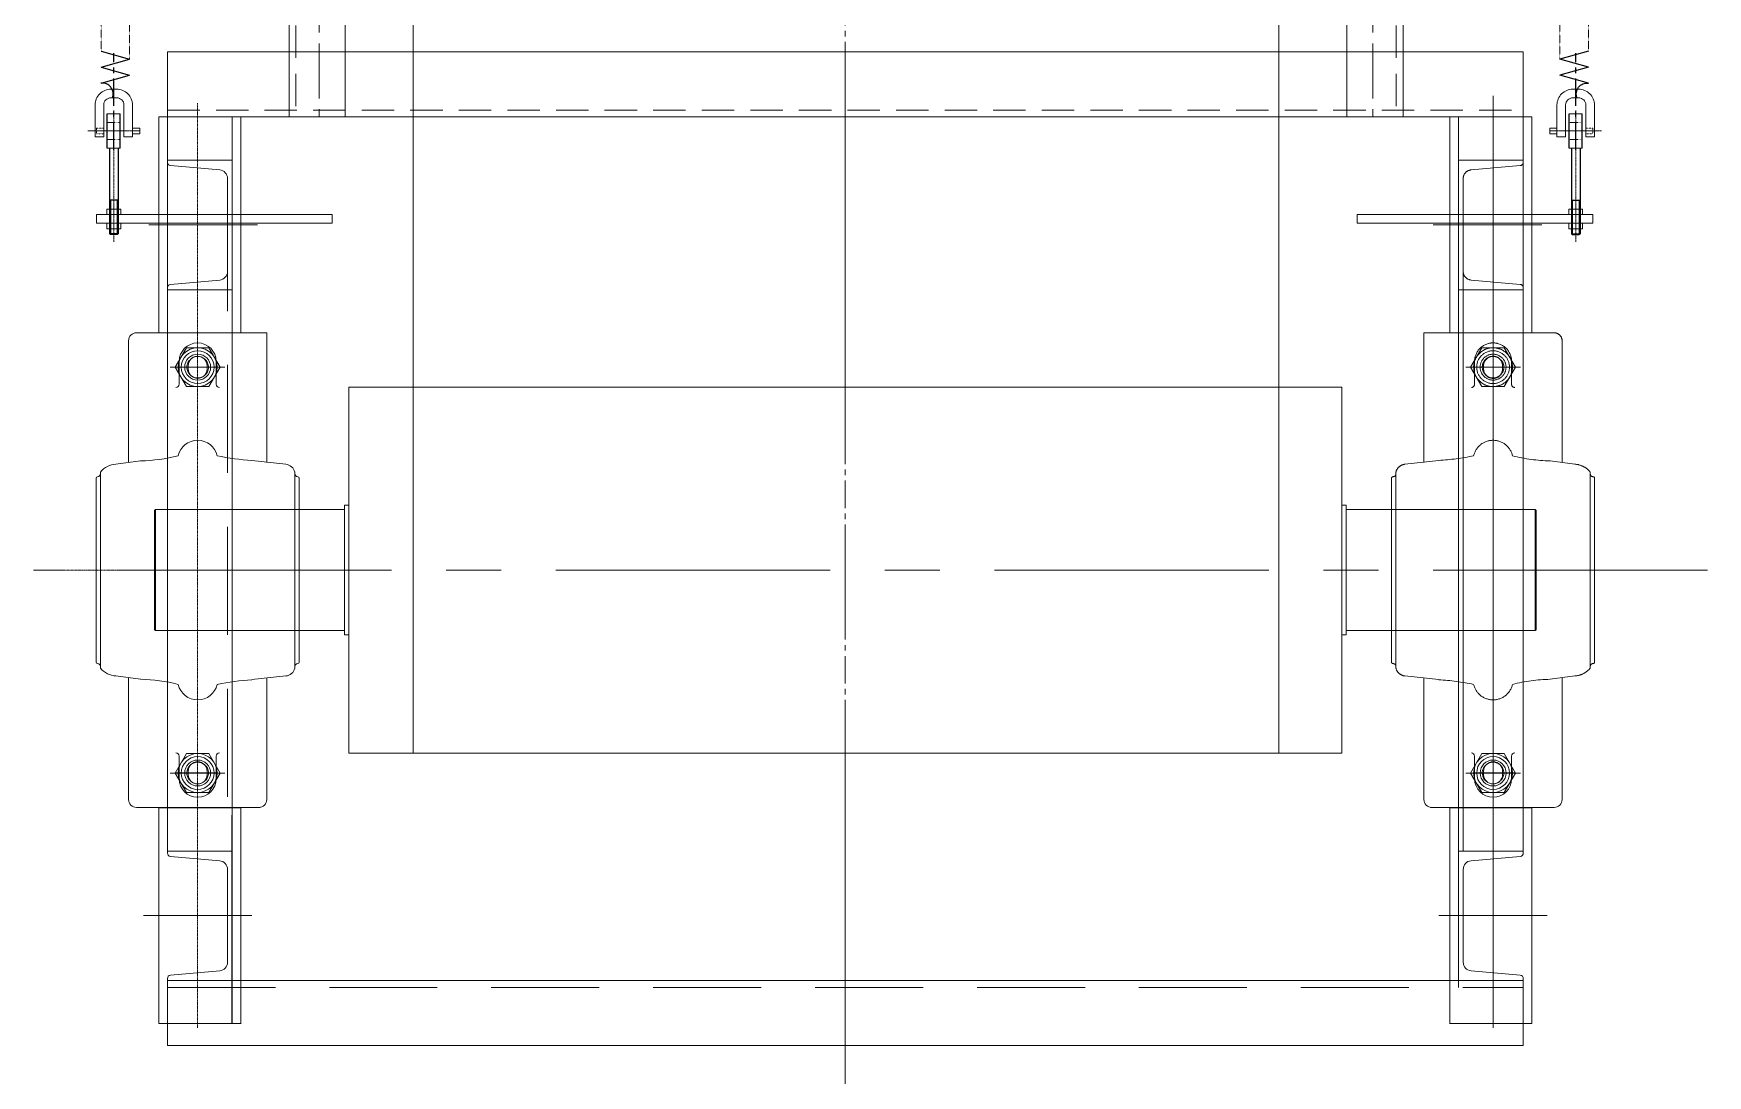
# Model space of a CAD drawing. Header units: millimetres. Extents: x -243837 to -5443, y 40 to 285140.
# Drawn here: x -193111 to -190203, y 11951 to 13761 of the extents above; entities that cross this region are included whole.
import ezdxf

# ---------------------------------------------------------------- set-up
doc = ezdxf.new("R2010")
doc.units = ezdxf.units.MM
for name, pattern in [('CENTER', [50.8, 31.75, -6.35, 6.35, -6.35]), ('CENTER2', [1.125, 0.75, -0.125, 0.125, -0.125]), ('HIDDEN', [0.375, 0.25, -0.125]), ('PHANTOM', [63.5, 31.75, -6.35, 6.35, -6.35, 6.35, -6.35])]:
    doc.linetypes.add(name, pattern=pattern)
for name, color, linetype, lineweight in [('2', 3, 'Continuous', 20), ('CEN', 1, 'CENTER', 9), ('HID', 2, 'HIDDEN', 5), ('HIDDEN', 2, 'HIDDEN', 0), ('PHANTAM', 21, 'PHANTOM', 0), ('R-CENTER', 1, 'CENTER2', 5), ('R-HIDDEN', 3, 'HIDDEN', 9), ('R-OBJECT', 2, 'Continuous', 20), ('TEXT', 255, 'Continuous', 18)]:
    doc.layers.add(name, color=color, linetype=linetype, lineweight=lineweight)
doc.layers.add('DWG', color=7, linetype='Continuous')

# ---------------------------------------------------------------- blocks, each defined once
blk = doc.blocks.new('A$C67757B90')
at = {"color": 4}
for p, q in [((9, 142.7), (10, 143.7)), ((18, 143.7), (19, 142.7)), ((21.5, 43.7), (6.5, 43.7)), ((6.5, 3.7), (21.5, 3.7))]:
    blk.add_line(p, q, dxfattribs=at)
at = {"color": 1, "linetype": 'CENTER2', "ltscale": 0.3}
for p, q in [((14, 152), (14, 0)), ((27.9, 23.7), (0, 23.7))]:
    blk.add_line(p, q, dxfattribs=at)
at = {"layer": 'DWG', "color": 4}
for p, q in [((9, 43.7), (9, 142.7)), ((9, 142.7), (19, 142.7)), ((10, 143.7), (18, 143.7)), ((10, 103.7), (10, 143.7)), ((18, 103.7), (18, 143.7)), ((19, 43.7), (19, 142.7)), ((9, 103.7), (19, 103.7)), ((6.5, 43.7), (6.5, 3.7)), ((21.5, 43.7), (21.5, 3.7))]:
    blk.add_line(p, q, dxfattribs=at)
at = {"layer": 'HID', "color": 3, "linetype": 'HIDDEN'}
for p, q in [((21.5, 33.7), (6.5, 33.7)), ((21.5, 13.7), (6.5, 13.7))]:
    blk.add_line(p, q, dxfattribs=at)
blk = doc.blocks.new('A$C14860B7B')
at = {"color": 1, "linetype": 'CENTER2', "ltscale": 10}
blk.add_line((12.5, 8), (0, 8), dxfattribs=at)
at = {"color": 4}
for p, q in [((3.1, 16), (9.5, 16)), ((3.1, 16), (3.1, 0)), ((3.1, 0), (9.5, 0)), ((9.5, 16), (9.5, 0))]:
    blk.add_line(p, q, dxfattribs=at)
at = {"color": 8}
blk.add_line((3.1, 8), (9.5, 8), dxfattribs=at)
blk = doc.blocks.new('A$C6AD106CC')
at = {"layer": 'DWG', "color": 4}
for p, q in [((17.1, 0), (26.3, 33.1)), ((35.6, 0), (26.3, 33.1)), ((35.6, 0), (44.9, 33.1)), ((54.1, 0), (44.9, 33.1)), ((101.8, 0), (111.1, 33.1)), ((120.3, 0), (111.1, 33.1)), ((120.3, 0), (129.6, 33.1)), ((138.9, 0), (129.6, 33.1))]:
    blk.add_line(p, q, dxfattribs=at)
for centre, start, end in [((4.6, 1.5), 352.8962, 111.8038), ((151.3, 1.5), 68.1962, 187.1038)]:
    blk.add_arc(centre, 12.5, start, end, dxfattribs=at)
at = {"layer": 'HID', "color": 4, "linetype": 'HIDDEN'}
for p, q in [((44.9, 33.1), (111.1, 33.1)), ((54.1, 0), (101.8, 0))]:
    blk.add_line(p, q, dxfattribs=at)
blk = doc.blocks.new('A$C02E9442B')
at = {"color": 4}
for p, q in [((60.2, 33.3), (60.2, 26.7)), ((70.2, 33.3), (70.2, 26.7))]:
    blk.add_line(p, q, dxfattribs=at)
for points in [[(18.6, 51.7), (18.6, 60), (25.2, 60), (25.2, 51.7)], [(15.2, 46.7), (15.2, 41.7), (46.9, 41.7)], [(46.9, 18.3), (15.2, 18.3), (15.2, 8.3), (46.9, 8.3)]]:
    blk.add_lwpolyline(points, dxfattribs=at)
for points in [[(70.2, 33.3, 0.414214), (51.9, 51.7), (15.2, 51.7), (15.2, 46.7)], [(46.9, 41.7), (51.9, 41.7, -0.414214), (60.2, 33.3, -0.26742)], [(60.2, 26.7, -0.415216), (51.9, 18.3), (46.9, 18.3)], [(46.9, 8.3), (51.9, 8.3, 0.414669), (70.2, 26.7, 0.348771)]]:
    blk.add_lwpolyline(points, format="xyb", dxfattribs=at)
at = {"layer": 'CEN', "ltscale": 0.05}
blk.add_line((21.9, 60), (21.9, 0), dxfattribs=at)
at = {"layer": 'DWG', "color": 1, "linetype": 'CENTER'}
blk.add_line((0, 30), (111.8, 30), dxfattribs=at)
at = {"layer": 'HIDDEN', "color": 4, "ltscale": 0.1}
blk.add_lwpolyline([(25.2, 18.3), (25.2, 10), (18.6, 10), (18.6, 18.3)], dxfattribs=at)
blk = doc.blocks.new('26.349')
at = {"color": 4}
for p, q in [((6147.4, 6325.3, -135.1), (5874.4, 6325.3, -135.1)), ((5874.4, 6325.3, -135.1), (5874.4, 6315.3, -135.1)), ((6147.4, 6315.3, -135.1), (6147.4, 6325.3, -135.1)), ((7334.2, 6325.3, -135.1), (7607.2, 6325.3, -135.1)), ((7334.2, 6315.3, -135.1), (7334.2, 6325.3, -135.1)), ((7607.2, 6325.3, -135.1), (7607.2, 6315.3, -135.1)), ((6147.4, 6315.3, -135.1), (5874.4, 6315.3, -135.1)), ((7334.2, 6315.3, -135.1), (7607.2, 6315.3, -135.1))]:
    blk.add_line(p, q, dxfattribs=at)
at = {"layer": '2'}
for centre, radius in [((5991.5, 6148.6, -112.4), 22.5), ((5991.5, 6148.6, -112.4), 19), ((5991.5, 6148.6, -112.4), 15), ((5991.5, 5678.6, -112.4), 22.5), ((5991.5, 5678.6, -112.4), 19), ((5991.5, 5678.6, -112.4), 15)]:
    blk.add_circle(centre, radius, dxfattribs=at)
for centre, radius, start, end in [((5920.6, 6179.2, -112.4), 9.16, 90, 180), ((5991.5, 6155.3, -112.4), 21.4, 0, 180), ((5991.5, 6148.6, -112.4), 12.5, 139.5552, 125.1634), ((5991.5, 6150.2, -112.4), 11, 0, 180), ((5991.5, 6146.6, -112.4), 11, 180, 0), ((5966.4, 6128.8, -112.4), 3.66, 270, 0), ((6016.6, 6128.8, -112.4), 3.66, 180, 270), ((5991.5, 6040.8, -112.4), 23.1, 13.0339, 166.9661), ((5897.9, 6011.8, -112.4), 24.4, 92.4838, 141.0698), ((5921.2, 6235.7, -112.4), 195.7, 271.2614, 284.1538), ((6070.3, 6310.5, -112.4), 270.4, 257.9786, 266.6315), ((6092.3, 6024.1, -112.4), 12.1, 14.2109, 83.808), ((5875.6, 6020.1, -112.4), 1.63, 90, 180), ((5875.7, 6025, -112.4), 3.27, 270, 0), ((6107.3, 6025, -112.4), 3.27, 180, 270), ((6107.4, 6020.1, -112.4), 1.63, 0, 90), ((5875.6, 5807, -112.4), 1.63, 180, 270), ((5875.7, 5802.1, -112.4), 3.27, 0, 90), ((5897.9, 5815.4, -112.4), 24.4, 218.9302, 267.5162), ((6092.3, 5803, -112.4), 12.1, 276.192, 345.7891), ((6107.3, 5802.1, -112.4), 3.27, 90, 180), ((6107.4, 5807, -112.4), 1.63, 270, 0), ((5921.2, 5591.5, -112.4), 195.7, 75.8462, 88.7386), ((5991.5, 5786.4, -112.4), 23.1, 193.0339, 346.9661), ((6070.3, 5516.7, -112.4), 270.4, 93.3685, 102.0214), ((5966.4, 5698.3, -112.4), 3.66, 0, 90), ((6016.6, 5698.3, -112.4), 3.66, 90, 180), ((5991.5, 5678.6, -112.4), 12.5, 234.8366, 220.4448), ((5991.5, 5680.6, -112.4), 11, 0, 180), ((5991.5, 5671.9, -112.4), 21.4, 180, 0), ((5991.5, 5676.9, -112.4), 11, 180, 0), ((5920.6, 5647.9, -112.4), 9.16, 180, 270), ((6062.3, 5647.9, -112.4), 9.16, 270, 0)]:
    blk.add_arc(centre, radius, start, end, dxfattribs=at)
at = {"layer": 'CEN', "color": 1}
blk.add_line((6741.2, 10538.4, 47.4), (6741.2, 3813.4, 47.4), dxfattribs=at)
at = {"layer": 'DWG', "color": 3}
blk.add_line((6031.5, 5388.4, 154.9), (6031.5, 5629.7, 106.8), dxfattribs=at)
at = {"layer": 'PHANTAM', "ltscale": 200}
for p, q in [((7526.5, 6388.2, 47.4), (7526.5, 6513.6, 47.4)), ((7536.5, 6438.4, 47.4), (7441.5, 6438.4, 47.4)), ((7441.5, 6438.4, 47.4), (7441.5, 6188.2, 47.4)), ((7536.5, 6438.4, 47.4), (7536.5, 6188.4, 47.4)), ((7451.5, 6384.7, 47.4), (7451.5, 6313.2, 47.4)), ((7456.9, 6367, 47.4), (7456.9, 6313.2, 47.4)), ((7548, 6313.4, 47.4), (7422.3, 6313.4, 47.4)), ((7562.3, 6188.4, 47.4), (7411.5, 6188.4, 47.4)), ((7411.5, 6188.4, 47.4), (7411.5, 6038.2, 47.4)), ((7536.5, 6188.4, 47.4), (7441.5, 6188.4, 47.4)), ((7465.5, 6148.6, 47.4), (7478.5, 6171.1, 47.4)), ((7478.5, 6171.1, 47.4), (7504.5, 6171.1, 47.4)), ((7504.5, 6171.1, 47.4), (7517.5, 6148.6, 47.4)), ((7571.5, 6179.2, 47.4), (7571.5, 6038.2, 47.4)), ((7459.8, 6148.6, 47.4), (7523.1, 6148.6, 47.4)), ((7478.5, 6126.1, 47.4), (7465.5, 6148.6, 47.4)), ((7470, 6155.3, 47.4), (7470, 6128.8, 47.4)), ((7517.2, 6148.4, 47.4), (7470.1, 6148.4, 47.4)), ((7480.5, 6150.2, 47.4), (7480.5, 6146.6, 47.4)), ((7502.5, 6150.2, 47.4), (7502.5, 6146.6, 47.4)), ((7517.5, 6148.6, 47.4), (7504.5, 6126.1, 47.4)), ((7512.9, 6155.3, 47.4), (7512.9, 6128.8, 47.4)), ((7504.5, 6126.1, 47.4), (7478.5, 6126.1, 47.4)), ((7428.6, 6040.5, 47.4), (7389.4, 6036.1, 47.4)), ((7557.5, 6040.1, 47.4), (7586.1, 6036.1, 47.4)), ((7374, 5807, 47.4), (7374, 6020.1, 47.4)), ((7375.6, 6021.8, 47.4), (7375.7, 6021.8, 47.4)), ((7379, 5800.1, 47.4), (7379, 6027.1, 47.4)), ((7604, 5800.1, 47.4), (7604, 6027.1, 47.4)), ((7607.4, 6021.8, 47.4), (7607.3, 6021.8, 47.4)), ((7609, 5807, 47.4), (7609, 6020.1, 47.4)), ((7316.5, 5988.6, 47.4), (7321.5, 5988.6, 47.4)), ((7316.5, 5988.6, 47.4), (7321.5, 5988.6, 47.4)), ((7321.5, 5988.6, 47.4), (7321.5, 5838.6, 47.4)), ((7321.5, 5988.6, 47.4), (7321.5, 5838.6, 47.4)), ((7321.5, 5983.6, 47.4), (7540.3, 5983.6, 47.4)), ((7541.3, 5982.6, 47.4), (7540.3, 5983.6, 47.4)), ((7540.3, 5983.6, 47.4), (7540.3, 5843.6, 47.4)), ((7541.3, 5982.6, 47.4), (7541.3, 5844.6, 47.4)), ((7316.5, 5838.6, 47.4), (7321.5, 5838.6, 47.4)), ((7316.5, 5838.6, 47.4), (7321.5, 5838.6, 47.4)), ((7321.5, 5843.6, 47.4), (7540.3, 5843.6, 47.4)), ((7540.3, 5843.6, 47.4), (7541.3, 5844.6, 47.4)), ((7375.6, 5805.4, 47.4), (7375.7, 5805.4, 47.4)), ((7607.4, 5805.4, 47.4), (7607.3, 5805.4, 47.4)), ((7428.6, 5786.7, 47.4), (7389.4, 5791, 47.4)), ((7557.5, 5787.1, 47.4), (7586.1, 5791, 47.4))]:
    blk.add_line(p, q, dxfattribs=at)
at = {"layer": 'PHANTAM', "linetype": 'Continuous'}
for p, q in [((7491.5, 6463, 47.4), (7491.5, 5383.5, 47.4)), ((7451.5, 6438.4, 47.4), (7451.5, 5438.2, 47.4)), ((7526.5, 6388.2, 47.4), (7526.5, 5587.1, 47.4)), ((7456.9, 6338.6, 47.4), (7456.9, 5588.2, 47.4)), ((7316.5, 5701.6, 47.4), (7316.5, 6125.6, 47.4)), ((7411.5, 5647.9, 47.4), (7411.5, 5789, 47.4)), ((7571.5, 5647.9, 47.4), (7571.5, 5789, 47.4)), ((7478.5, 5701.1, 47.4), (7465.5, 5678.6, 47.4)), ((7504.5, 5701.1, 47.4), (7478.5, 5701.1, 47.4)), ((7517.5, 5678.6, 47.4), (7504.5, 5701.1, 47.4)), ((7470, 5671.9, 47.4), (7470, 5698.3, 47.4)), ((7480.5, 5676.9, 47.4), (7480.5, 5680.6, 47.4)), ((7502.5, 5676.9, 47.4), (7502.5, 5680.6, 47.4)), ((7512.9, 5671.9, 47.4), (7512.9, 5698.3, 47.4)), ((7459.8, 5678.6, 47.4), (7523.1, 5678.6, 47.4)), ((7465.5, 5678.6, 47.4), (7478.5, 5656.1, 47.4)), ((7517.2, 5678.8, 47.4), (7470.1, 5678.8, 47.4)), ((7504.5, 5656.1, 47.4), (7517.5, 5678.6, 47.4)), ((7478.5, 5656.1, 47.4), (7504.5, 5656.1, 47.4)), ((7562.3, 5638.8, 47.4), (7419, 5638.8, 47.4)), ((7536.5, 5638.4, 47.4), (7441.5, 5638.4, 47.4)), ((7441.5, 5638.4, 47.4), (7441.5, 5388.2, 47.4)), ((7451.5, 5430.2, 146.6), (7451.5, 5629.7, 106.8)), ((7536.5, 5638.4, 47.4), (7536.5, 5388.4, 47.4)), ((7451.5, 5584.7, 47.4), (7451.5, 5513.2, 47.4)), ((7456.9, 5567, 47.4), (7456.9, 5513.2, 47.4)), ((7554.3, 5513.4, 47.4), (7428.7, 5513.4, 47.4)), ((7526.5, 5438.2, 47.4), (7526.5, 5363.2, 47.4)), ((7536.5, 5388.4, 47.4), (7441.5, 5388.4, 47.4))]:
    blk.add_line(p, q, dxfattribs=at)
at = {"layer": 'PHANTAM', "ltscale": 200, "elevation": -112.4}
blk.add_lwpolyline([(7526.5, 6240.5, 0.388879), (7522.8, 6244.5), (7466, 6249.5, -0.388879), (7456.9, 6259.4), (7456.9, 6367, -0.388879), (7466, 6377), (7522.8, 6382, 0.388879), (7526.5, 6386), (7526.5, 6388.2), (7451.5, 6388.2), (7451.5, 6238.2), (7526.5, 6238.2)], format="xyb", close=True, dxfattribs=at)
at = {"layer": 'PHANTAM', "linetype": 'Continuous', "elevation": -85.8}
blk.add_lwpolyline([(7526.5, 5440.5, 0.388879), (7522.8, 5444.5), (7466, 5449.5, -0.388879), (7456.9, 5459.4), (7456.9, 5567, -0.388879), (7466, 5577), (7522.8, 5582, 0.388879), (7526.5, 5586), (7526.5, 5588.2), (7451.5, 5588.2), (7451.5, 5438.2), (7526.5, 5438.2)], format="xyb", close=True, dxfattribs=at)
at = {"layer": 'PHANTAM', "ltscale": 200}
for radius in [22.5, 19, 15]:
    blk.add_circle((7491.5, 6148.6, -112.4), radius, dxfattribs=at)
at = {"layer": 'PHANTAM', "linetype": 'Continuous'}
for radius in [22.5, 19, 15]:
    blk.add_circle((7491.5, 5678.6, -112.4), radius, dxfattribs=at)
at = {"layer": 'PHANTAM', "ltscale": 200}
for centre, radius, start, end in [((7562.3, 6179.2, -112.4), 9.16, 0, 90), ((7491.5, 6155.3, -112.4), 21.4, 0, 180), ((7491.5, 6148.6, -112.4), 12.5, 54.8366, 40.4448), ((7491.5, 6150.2, -112.4), 11, 0, 180), ((7491.5, 6146.6, -112.4), 11, 180, 0), ((7466.4, 6128.8, -112.4), 3.66, 270, 0), ((7516.6, 6128.8, -112.4), 3.66, 180, 270), ((7491.5, 6040.8, -112.4), 23.1, 13.0339, 166.9661), ((7390.7, 6024.1, -112.4), 12.1, 96.192, 165.7891), ((7412.7, 6310.5, -112.4), 270.4, 273.3685, 282.0214), ((7561.8, 6235.7, -112.4), 195.7, 255.8462, 268.7386), ((7585, 6011.8, -112.4), 24.4, 38.9302, 87.5162), ((7375.6, 6020.1, -112.4), 1.63, 90, 180), ((7375.7, 6025, -112.4), 3.27, 270, 0), ((7607.3, 6025, -112.4), 3.27, 180, 270), ((7607.4, 6020.1, -112.4), 1.63, 0, 90), ((7375.6, 5807, -112.4), 1.63, 180, 270), ((7375.7, 5802.1, -112.4), 3.27, 0, 90), ((7390.7, 5803, -112.4), 12.1, 194.2109, 263.808), ((7585, 5815.4, -112.4), 24.4, 272.4838, 321.0698), ((7607.3, 5802.1, -112.4), 3.27, 90, 180), ((7607.4, 5807, -112.4), 1.63, 270, 0), ((7412.7, 5516.7, -112.4), 270.4, 77.9786, 86.6315), ((7491.5, 5786.4, -112.4), 23.1, 193.0339, 346.9661), ((7561.8, 5591.5, -112.4), 195.7, 91.2614, 104.1538)]:
    blk.add_arc(centre, radius, start, end, dxfattribs=at)
at = {"layer": 'PHANTAM', "linetype": 'Continuous'}
for centre, radius, start, end in [((7466.4, 5698.3, -112.4), 3.66, 0, 90), ((7516.6, 5698.3, -112.4), 3.66, 90, 180), ((7491.5, 5678.6, -112.4), 12.5, 319.5552, 305.1634), ((7491.5, 5680.6, -112.4), 11, 0, 180), ((7491.5, 5671.9, -112.4), 21.4, 180, 0), ((7491.5, 5676.9, -112.4), 11, 180, 0), ((7420.6, 5647.9, -112.4), 9.16, 180, 270), ((7562.3, 5647.9, -112.4), 9.16, 270, 0)]:
    blk.add_arc(centre, radius, start, end, dxfattribs=at)
at = {"layer": 'R-CENTER', "color": 1, "linetype": 'CENTER', "ltscale": 2}
for p, q in [((6132.4, 12619.4, 6.9), (6132.3, 6438.4, 6.9)), ((7352.2, 12619.4, 6.9), (7352.2, 6438.4, 6.9))]:
    blk.add_line(p, q, dxfattribs=at)
at = {"layer": 'R-CENTER', "color": 1, "linetype": 'CENTER', "ltscale": 15}
blk.add_line((6741.3, 12619.4, 20.7), (6741.1, 3788.4, 20.7), dxfattribs=at)
at = {"layer": 'R-CENTER', "ltscale": 0.3}
for p, q in [((5991.5, 6454.2, 47.4), (5991.5, 5383.5, 47.4)), ((6124.5, 5913.6, 47.4), (5833.5, 5913.6, 47.4))]:
    blk.add_line(p, q, dxfattribs=at)
at = {"layer": 'R-CENTER'}
for p, q in [((5935, 6313.4, 47.4), (6060.6, 6313.4, 47.4)), ((5928.7, 5513.4, 47.4), (6054.3, 5513.4, 47.4))]:
    blk.add_line(p, q, dxfattribs=at)
at = {"layer": 'R-CENTER', "color": 1, "linetype": 'CENTER', "ltscale": 10}
blk.add_line((7739.8, 5913.6, 169.5), (5801.4, 5913.6, 169.5), dxfattribs=at)
at = {"layer": 'R-HIDDEN', "ltscale": 150}
for p, q in [((6105.4, 12619.4, 6.9), (6105.3, 6438.4, 6.9)), ((7379.2, 12619.4, 47.4), (7379.2, 6438.4, 47.4)), ((5956.5, 6446.4, 47.4), (7526.5, 6446.4, 47.4))]:
    blk.add_line(p, q, dxfattribs=at)
at = {"layer": 'R-HIDDEN', "ltscale": 500}
for p, q in [((6026.1, 6338.6, 47.4), (6026.1, 5588.2, 47.4)), ((5956.5, 5430.2, 47.4), (7526.5, 5430.2, 47.4))]:
    blk.add_line(p, q, dxfattribs=at)
at = {"layer": 'R-OBJECT'}
for p, q in [((6097.4, 12619.4, 47.4), (6097.3, 6438.4, 47.4)), ((6162.4, 12619.4, 47.4), (6162.3, 6438.4, 47.4)), ((6241.2, 12619.4, 47.4), (6241.1, 5701.6, 47.4)), ((7243.3, 12619.4, 47.4), (7243.4, 5701.6, 47.4)), ((7322.2, 12619.4, 47.4), (7322.2, 6438.4, 47.4)), ((7387.2, 12619.4, 47.4), (7387.2, 6438.4, 47.4)), ((5956.5, 6513.6, 47.4), (5956.5, 5588.2, 47.4)), ((5956.5, 6513.6, 47.4), (7526.5, 6513.6, 47.4)), ((5956.5, 6388.2, 47.4), (5956.5, 6463.4, 47.4)), ((5946.5, 6438.4, 47.4), (6041.5, 6438.4, 47.4)), ((5946.5, 6438.4, 47.4), (5946.5, 6188.4, 47.4)), ((5956.5, 6438.4, 47.4), (7526.5, 6438.4, 47.4)), ((6031.5, 6438.4, 47.4), (6031.5, 5438.2, 47.4)), ((6041.5, 6438.4, 47.4), (6041.5, 6188.2, 47.4)), ((6031.5, 6384.7, 47.4), (6031.5, 6313.2, 47.4)), ((6026.1, 6367, 47.4), (6026.1, 6313.2, 47.4)), ((5920.6, 6188.4, 47.4), (6071.5, 6188.4, 47.4)), ((5946.5, 6188.4, 47.4), (6041.5, 6188.4, 47.4)), ((6071.5, 6188.4, 47.4), (6071.5, 6038.2, 47.4)), ((5911.5, 6179.2, 47.4), (5911.5, 6038.2, 47.4)), ((5978.5, 6171.1, 47.4), (5965.5, 6148.6, 47.4)), ((6004.5, 6171.1, 47.4), (5978.5, 6171.1, 47.4)), ((6017.5, 6148.6, 47.4), (6004.5, 6171.1, 47.4)), ((6023.1, 6148.6, 47.4), (5959.8, 6148.6, 47.4)), ((5965.5, 6148.6, 47.4), (5978.5, 6126.1, 47.4)), ((5965.7, 6148.4, 47.4), (6012.9, 6148.4, 47.4)), ((5970, 6155.3, 47.4), (5970, 6128.8, 47.4)), ((5980.5, 6150.2, 47.4), (5980.5, 6146.6, 47.4)), ((6002.5, 6150.2, 47.4), (6002.5, 6146.6, 47.4)), ((6004.5, 6126.1, 47.4), (6017.5, 6148.6, 47.4)), ((6012.9, 6155.3, 47.4), (6012.9, 6128.8, 47.4)), ((5978.5, 6126.1, 47.4), (6004.5, 6126.1, 47.4)), ((7316.5, 6125.6, 47.4), (6166.5, 6125.6, 47.4)), ((6166.5, 5701.6, 47.4), (6166.5, 6125.6, 47.4)), ((5925.5, 6040.1, 47.4), (5896.9, 6036.1, 47.4)), ((6054.4, 6040.5, 47.4), (6093.6, 6036.1, 47.4)), ((5874, 5807, 47.4), (5874, 6020.1, 47.4)), ((5875.6, 6021.8, 47.4), (5875.7, 6021.8, 47.4)), ((5879, 5800.1, 47.4), (5879, 6027.1, 47.4)), ((6104, 5800.1, 47.4), (6104, 6027.1, 47.4)), ((6107.4, 6021.8, 47.4), (6107.3, 6021.8, 47.4)), ((6109, 5807, 47.4), (6109, 6020.1, 47.4)), ((5941.7, 5982.6, 47.4), (5942.7, 5983.6, 47.4)), ((5941.7, 5982.6, 47.4), (5941.7, 5844.6, 47.4)), ((6161.5, 5983.6, 47.4), (5942.7, 5983.6, 47.4)), ((5942.7, 5983.6, 47.4), (5942.7, 5843.6, 47.4)), ((6166.5, 5988.6, 47.4), (6161.5, 5988.6, 47.4)), ((6161.5, 5988.6, 47.4), (6161.5, 5838.6, 47.4)), ((6166.5, 5988.6, 47.4), (6161.5, 5988.6, 47.4)), ((6161.5, 5988.6, 47.4), (6161.5, 5838.6, 47.4)), ((5942.7, 5843.6, 47.4), (5941.7, 5844.6, 47.4)), ((6161.5, 5843.6, 47.4), (5942.7, 5843.6, 47.4)), ((6166.5, 5838.6, 47.4), (6161.5, 5838.6, 47.4)), ((6166.5, 5838.6, 47.4), (6161.5, 5838.6, 47.4)), ((5875.6, 5805.4, 47.4), (5875.7, 5805.4, 47.4)), ((6107.4, 5805.4, 47.4), (6107.3, 5805.4, 47.4)), ((5925.5, 5787.1, 47.4), (5896.9, 5791, 47.4)), ((5911.5, 5647.9, 47.4), (5911.5, 5789, 47.4)), ((6054.4, 5786.7, 47.4), (6093.6, 5791, 47.4)), ((6071.5, 5647.9, 47.4), (6071.5, 5789, 47.4)), ((5965.5, 5678.6, 47.4), (5978.5, 5701.1, 47.4)), ((5978.5, 5701.1, 47.4), (6004.5, 5701.1, 47.4)), ((6004.5, 5701.1, 47.4), (6017.5, 5678.6, 47.4)), ((7316.5, 5701.6, 47.4), (6166.5, 5701.6, 47.4)), ((5970, 5671.9, 47.4), (5970, 5698.3, 47.4)), ((5980.5, 5676.9, 47.4), (5980.5, 5680.6, 47.4)), ((6002.5, 5676.9, 47.4), (6002.5, 5680.6, 47.4)), ((6012.9, 5671.9, 47.4), (6012.9, 5698.3, 47.4)), ((6023.1, 5678.6, 47.4), (5959.8, 5678.6, 47.4)), ((5978.5, 5656.1, 47.4), (5965.5, 5678.6, 47.4)), ((5965.7, 5678.8, 47.4), (6012.9, 5678.8, 47.4)), ((6017.5, 5678.6, 47.4), (6004.5, 5656.1, 47.4)), ((6004.5, 5656.1, 47.4), (5978.5, 5656.1, 47.4)), ((5920.6, 5638.8, 47.4), (6064, 5638.8, 47.4)), ((5946.5, 5638.4, 47.4), (6041.5, 5638.4, 47.4)), ((5946.5, 5638.4, 47.4), (5946.5, 5388.4, 47.4)), ((6041.5, 5638.4, 47.4), (6041.5, 5388.2, 47.4)), ((6031.5, 5584.7, 47.4), (6031.5, 5513.2, 47.4)), ((6031.5, 5584.7, 47.4), (6031.5, 5438.2, 47.4)), ((6026.1, 5567, 47.4), (6026.1, 5513.2, 47.4)), ((5956.5, 5438.2, 47.4), (7526.5, 5438.2, 47.4)), ((5956.5, 5438.2, 47.4), (5956.5, 5363.2, 47.4)), ((6031.5, 5430.2, 47.4), (6031.5, 5388.4, 47.4)), ((5946.5, 5388.4, 47.4), (6041.5, 5388.4, 47.4)), ((7526.5, 5363.2, 47.4), (5956.5, 5363.2, 47.4))]:
    blk.add_line(p, q, dxfattribs=at)
at = {"layer": 'TEXT'}
for points, elevation in [([(5956.5, 6240.5, -0.388879), (5960.1, 6244.5), (6017, 6249.5, 0.388879), (6026.1, 6259.4), (6026.1, 6367, 0.388879), (6017, 6377), (5960.1, 6382, -0.388879), (5956.5, 6386), (5956.5, 6388.2), (6031.5, 6388.2), (6031.5, 6238.2), (5956.5, 6238.2)], -112.4), ([(5956.5, 5440.5, -0.388879), (5960.1, 5444.5), (6017, 5449.5, 0.388879), (6026.1, 5459.4), (6026.1, 5567, 0.388879), (6017, 5577), (5960.1, 5582, -0.388879), (5956.5, 5586), (5956.5, 5588.2), (6031.5, 5588.2), (6031.5, 5438.2), (5956.5, 5438.2)], -85.8)]:
    blk.add_lwpolyline(points, format="xyb", close=True, dxfattribs=dict(at, elevation=elevation))
for name, p, rotation in [('A$C6AD106CC', (5879.6, 6616.4, -135.1), 270), ('A$C02E9442B', (7617.2, 6400.3, -135.1), 90), ('A$C67757B90', (5908.4, 6445.8, -135.1), 180), ('A$C14860B7B', (5886.4, 6334.8, -135.1), 270), ('A$C14860B7B', (5886.4, 6318.4, -135.1), 270)]:
    blk.add_blockref(name, p, dxfattribs=dict(rotation=rotation))
at = {"xscale": -1}
for name, p, rotation in [('A$C6AD106CC', (7601.9, 6616.4, -135.1), 90), ('A$C02E9442B', (5864.4, 6400.3, -135.1), 270), ('A$C67757B90', (7573.2, 6445.8, -135.1), 180), ('A$C14860B7B', (7595.2, 6334.8, -135.1), 90), ('A$C14860B7B', (7595.2, 6318.4, -135.1), 90)]:
    blk.add_blockref(name, p, dxfattribs=dict(at, rotation=rotation))

msp = doc.modelspace()

# ---------------------------------------------------------------- block references
at = {"layer": 'R-OBJECT', "ltscale": 10, "xscale": 1.5, "yscale": 1.5, "zscale": 1.5}
msp.add_blockref('26.349', (-201812.81, 3958.63, -23.71), dxfattribs=at)

doc.saveas('drawing.dxf')
